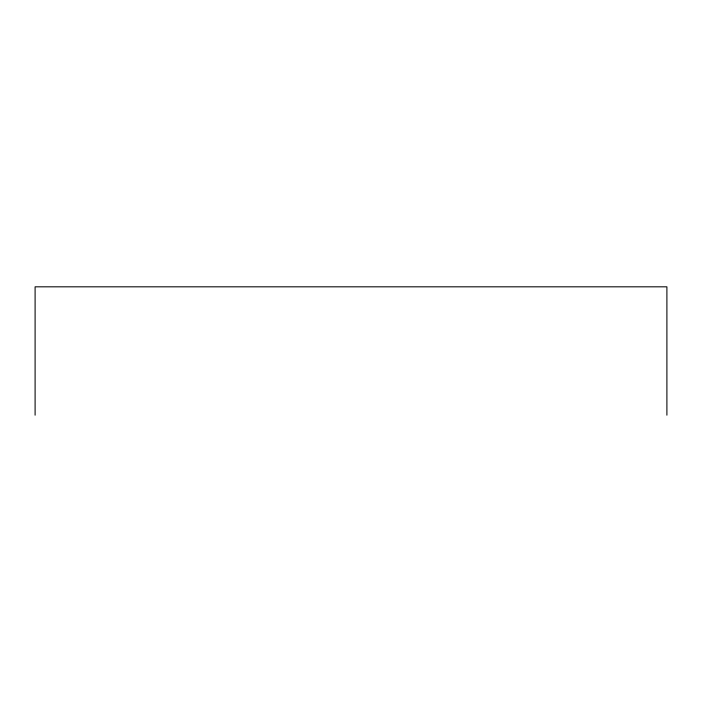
<?xml version="1.0" encoding="UTF-8"?>
<svg xmlns="http://www.w3.org/2000/svg" width="702" height="702" viewBox="0 0 702 702"><rect width="100%" height="100%" fill="white"/><g stroke="black" fill="none" stroke-linecap="round" stroke-linejoin="round"><path stroke-width="1.05" d="M666.9 415.18L666.9 286.82L35.1 286.82L35.1 415.18"/></g></svg>
